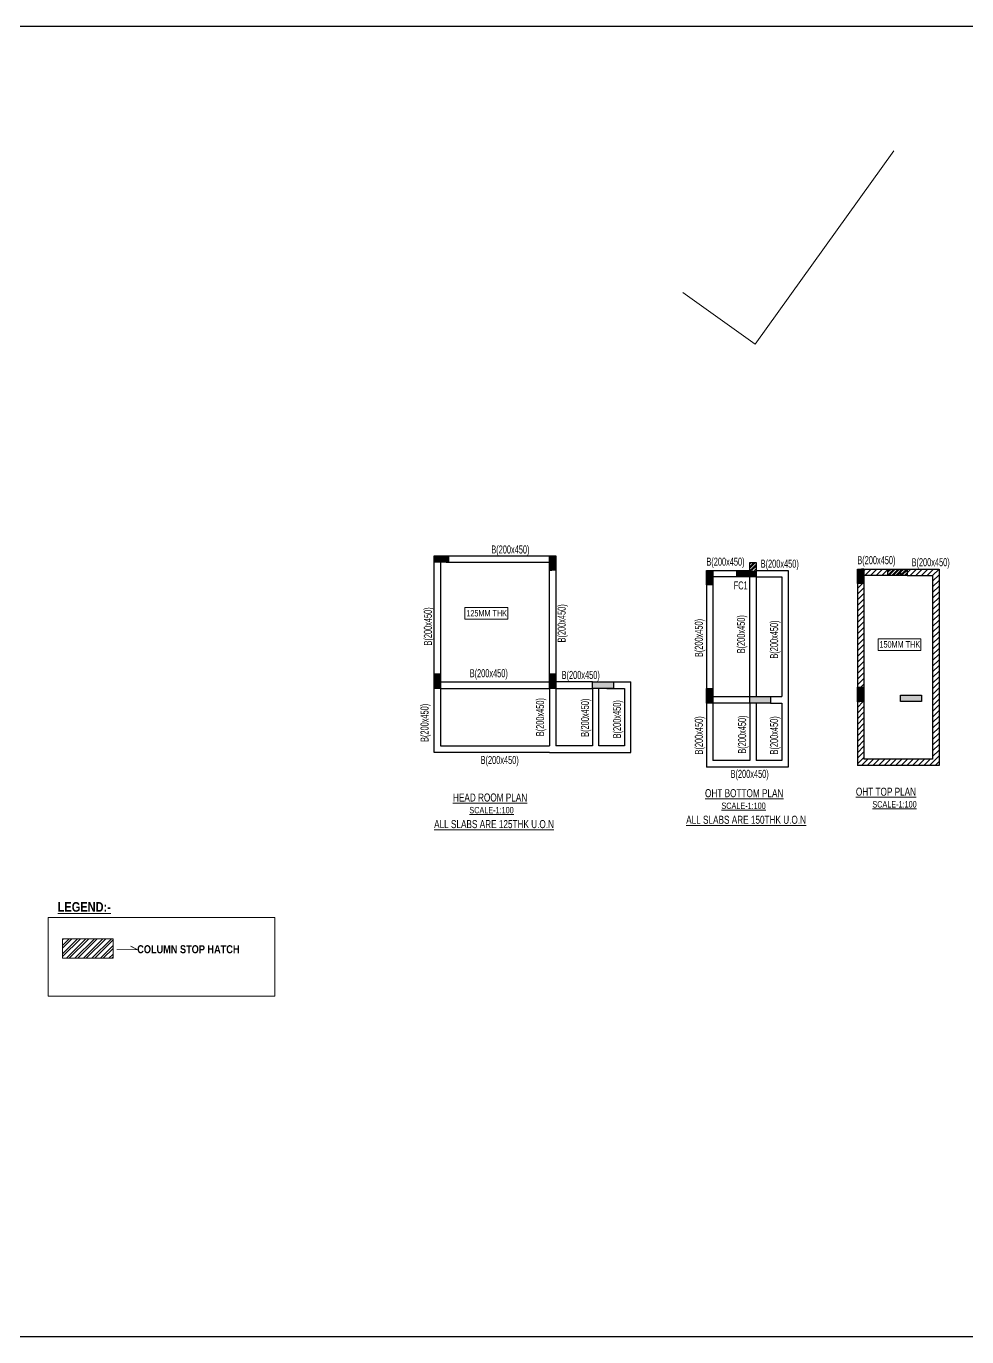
# Model space of a CAD drawing. Header units: millimetres. Extents: x 1798 to 243113, y 1193 to 150435.
# Drawn here: x 146579 to 175977, y 1193 to 42148 of the extents above; entities that cross this region are included whole.
import ezdxf

# ---------------------------------------------------------------- set-up
doc = ezdxf.new("R2010")
doc.units = ezdxf.units.MM
for name, color, linetype, lineweight in [('-S-TEXT', 6, 'Continuous', 0), ('A-OPNG-WNDW', 4, 'Continuous', 20), ('Column outline', 5, 'Continuous', 0), ('S - BEAM TXT', 30, 'Continuous', 13), ('S - SLAB TXT', 2, 'Continuous', 13)]:
    doc.layers.add(name, color=color, linetype=linetype, lineweight=lineweight)
for name, color, linetype in [('A-STAIRCASE', 32, 'Continuous'), ('A-WALL-PATT', 7, 'Continuous'), ('beam', 4, 'Continuous'), ('column', 5, 'Continuous'), ('sub title', 22, 'Continuous')]:
    doc.layers.add(name, color=color, linetype=linetype)
doc.styles.add('ARIAL', font='arial.ttf')
doc.styles.add('S - GRID TXT', font='ARIALNB.TTF')
doc.styles.add('sd', font='ARIALNB.TTF')
doc.styles.add('SOBHA', font='swisscl.ttf')
pattern_1 = [(225, (58158.48, 47352.15), (66.29126, -66.29126), []), (225, (58114.29, 47352.15), (66.29126, -66.29126), [])]
pattern_2 = [(315, (58158.48159, 47352.14627), (0.08838834765, 0.08838834765), [])]

msp = doc.modelspace()

# ---------------------------------------------------------------- hatches: boundary and pattern name
at = {"transparency": 33554559}
h = msp.add_hatch(color=8, dxfattribs=at)
h.dxf.hatch_style = 1
h.paths.add_polyline_path([(168793.3, 25137.1), (169193.3, 25137.1), (169193.3, 24937.2), (168793.3, 24937.2)])
h = msp.add_hatch(color=8, dxfattribs=at)
h.dxf.hatch_style = 1
h.paths.add_polyline_path([(169393.3, 25137.6), (169193.3, 25137.6), (169193.3, 24937.6), (169393.3, 24937.6)])
at = {"layer": 'A-WALL-PATT'}
h = msp.add_hatch(dxfattribs=at)
h.set_pattern_fill('ANSI31', color=8)
h.set_pattern_definition([(45, (78615.32881, 36101.75529), (-0.08838834765, 0.08838834765), [])])
h.paths.add_polyline_path([(159330.8, 25595.6), (159330.8, 25395.6), (159780.8, 25395.6), (159780.8, 25595.6)])
h = msp.add_hatch(dxfattribs=at)
h.set_pattern_fill('ANSI31', color=8, angle=-90)
h.set_pattern_definition([(315, (173637.04146, 109908.74599), (0.08838834765, 0.08838834765), [])])
h.paths.add_polyline_path([(163130.9, 25595.6), (162930.9, 25595.6), (162930.9, 25145.6), (163130.9, 25145.6)])
h = msp.add_hatch(dxfattribs=at)
h.set_pattern_fill('ANSI31', color=8, angle=-90)
h.set_pattern_definition([(315, (178549.45691, 109450.72069), (0.08838834765, 0.08838834765), [])])
h.paths.add_polyline_path([(168043.3, 25137.6), (167843.3, 25137.6), (167843.3, 24687.6), (168043.3, 24687.6)])
at = {"layer": 'A-WALL-PATT', "ltscale": 25}
h = msp.add_hatch(dxfattribs=at)
h.set_pattern_fill('ANSI32', color=8, scale=250, angle=180)
h.set_pattern_definition([(225, (82044.79, 35643.26), (66.29126, -66.29126), []), (225, (82000.59, 35643.26), (66.29126, -66.29126), [])])
h.paths.add_polyline_path([(169393.3, 25137.6), (169393.3, 25387.6), (169193.3, 25387.6), (169193.3, 25137.6)])
at = {"layer": 'A-WALL-PATT'}
h = msp.add_hatch(dxfattribs=at)
h.set_pattern_fill('ANSI31', color=8, scale=1000)
h.set_pattern_definition([(45, (58158.48, 47352.15), (-88.38835, 88.38835), [])])
h.paths.add_polyline_path([(175109.8, 25183.7), (174109.6, 25183.7), (174109.6, 24983.7), (174909.8, 24983.7), (174909.8, 21243.7), (174909.8, 21043.7), (174909.8, 19243.7), (172759.8, 19243.7), (172759.8, 21043.7), (172557.8, 21043.7), (172557.8, 19043.7), (175109.8, 19043.7)])
h.paths.add_polyline_path([(173509.6, 25183.2), (172759.7, 25183.7), (172759.7, 24983.3), (173509.6, 24983.3)])
h.paths.add_polyline_path([(172759.7, 24733.7), (172557.8, 24733.7), (172557.8, 21493.7), (172757.8, 21493.7)])
h = msp.add_hatch(dxfattribs=at)
h.set_pattern_fill('ANSI31', color=8, angle=-90)
h.set_pattern_definition(pattern_2)
h.paths.add_polyline_path([(172759.7, 25183.7), (172559.7, 25183.7), (172559.7, 24733.7), (172759.7, 24733.7)])
at = {"layer": 'A-WALL-PATT', "ltscale": 25}
h = msp.add_hatch(dxfattribs=at)
h.set_pattern_fill('ANSI32', color=8, scale=250, angle=180)
h.set_pattern_definition(pattern_1)
h.paths.add_polyline_path([(173509.6, 25183.2), (173909.6, 25183.2), (173909.6, 24983.3), (173509.6, 24983.3)])
h = msp.add_hatch(dxfattribs=at)
h.set_pattern_fill('ANSI32', color=8, scale=250, angle=180)
h.set_pattern_definition(pattern_1)
h.paths.add_polyline_path([(174109.6, 25183.7), (173909.6, 25183.7), (173909.6, 24983.7), (174109.6, 24983.7)])
at = {"layer": 'A-WALL-PATT'}
h = msp.add_hatch(dxfattribs=at)
h.set_pattern_fill('ANSI31', color=8, angle=90)
h.set_pattern_definition([(135, (78615.32881, 36101.75529), (-0.08838834765, -0.08838834765), [])])
h.paths.add_polyline_path([(159530.8, 21455.6), (159530.8, 21905.6), (159330.8, 21905.6), (159330.8, 21455.6)])
h = msp.add_hatch(dxfattribs=at)
h.set_pattern_fill('ANSI31', color=8, angle=90)
h.set_pattern_definition([(135, (148484.76456, -62858.10257), (-0.08838834765, -0.08838834765), [])])
h.paths.add_polyline_path([(162930.9, 21455.6), (163130.9, 21455.6), (163130.9, 21905.6), (162930.9, 21905.6)])
at = {"layer": 'A-WALL-PATT', "ltscale": 25}
h = msp.add_hatch(color=8, dxfattribs=at)
h.dxf.hatch_style = 1
h.paths.add_polyline_path([(164280.8, 21655.6), (164280.8, 21455.6), (164930.8, 21455.6), (164930.8, 21655.6)])
at = {"layer": 'A-WALL-PATT'}
h = msp.add_hatch(dxfattribs=at)
h.set_pattern_fill('ANSI31', color=8, angle=90)
h.set_pattern_definition([(135, (153397.18001, -63316.12788), (-0.08838834765, -0.08838834765), [])])
h.paths.add_polyline_path([(167843.3, 20997.6), (168043.3, 20997.6), (168043.3, 21447.6), (167843.3, 21447.6)])
h = msp.add_hatch(dxfattribs=at)
h.set_pattern_fill('ANSI31', color=8, angle=-90)
h.set_pattern_definition(pattern_2)
h.paths.add_polyline_path([(172559.7, 21043.7), (172759.7, 21043.7), (172759.7, 21493.7), (172559.7, 21493.7)])
at = {"layer": 'A-WALL-PATT', "ltscale": 25}
h = msp.add_hatch(color=8, dxfattribs=at)
h.dxf.hatch_style = 1
h.paths.add_polyline_path([(169193.2, 21197.6), (169193.2, 20997.6), (169843.2, 20997.6), (169843.2, 21197.6)])
h = msp.add_hatch(color=8, dxfattribs=at)
h.dxf.hatch_style = 1
h.paths.add_polyline_path([(173909.5, 21243.7), (173909.5, 21043.7), (174559.5, 21043.7), (174559.5, 21243.7)])
h = msp.add_hatch(dxfattribs=at)
h.set_pattern_fill('ANSI32', color=8, scale=500, angle=180)
h.set_pattern_definition([(225, (84998.82, 36272.95), (132.5825, -132.5825), []), (225, (84910.43, 36272.95), (132.5825, -132.5825), [])])
h.paths.add_polyline_path([(147711.4, 13631.7), (149292.7, 13631.7), (149292.7, 13020.7), (147711.4, 13020.7)])

# ---------------------------------------------------------------- linework, layer by layer
at = {"layer": 'A-OPNG-WNDW'}
for p, q in [((169362.5, 32210.9), (173692.7, 38253.5)), ((167106.8, 33827.3), (169362.5, 32210.9))]:
    msp.add_line(p, q, dxfattribs=at)
at = {"layer": 'A-STAIRCASE', "color": 8, "linetype": 'Continuous', "ltscale": 50}
for p, q in [((167841.5, 20997.6, 47.7), (167843.3, 20597.6, 47.7)), ((172557.8, 21043.7, 47.7), (172559.6, 20643.7, 47.7))]:
    msp.add_line(p, q, dxfattribs=at)
at = {"layer": 'beam', "color": 4}
for p, q in [((159330.8, 21905.6, -27.9), (159330.8, 25395.6, -27.9)), ((159530.8, 25395.6, -27.9), (159530.8, 21905.6, -27.9)), ((159780.8, 25595.6, -27.9), (162930.9, 25595.6, -27.9)), ((159780.8, 25395.6, -27.9), (162930.9, 25395.6, -27.9)), ((168043.3, 25137.6, 47.7), (169193.3, 25137.6, 125126.2)), ((169393.3, 25137.6), (170393.5, 25137.6)), ((170393.5, 25137.6), (170393.5, 18997.6)), ((172759.7, 25183.7, 47.7), (173909.6, 25183.7, 125126.2)), ((173509.6, 24983.3, 119567.2), (172759.7, 24983.3, 47.7)), ((174109.5, 24983.7, 119567.2), (174909.8, 24983.7)), ((174109.6, 25183.7), (175109.8, 25183.7)), ((174909.8, 24983.7), (174909.8, 21243.7)), ((175109.8, 25183.7), (175109.8, 19043.7)), ((168793.3, 24937.2, 119567.2), (168043.3, 24937.2, 47.7)), ((169193.2, 21197.6, 47.7), (169193.2, 24937.6, 47.7)), ((169393.2, 24937.6, 119567.2), (169393.2, 23097.6, 60766.1)), ((169393.2, 24937.6, 119567.2), (170193.5, 24937.6)), ((170193.5, 24937.6), (170193.5, 21197.6)), ((169393.2, 23097.6, 60766.1), (169393.2, 21197.6, 47.7)), ((159330.8, 19455.6, -27.9), (159330.8, 21455.6, -27.9)), ((159530.8, 21655.6, -27.9), (162930.9, 21655.6, -27.9)), ((159530.8, 21455.6, -27.9), (162931.5, 21455.6, 7615.5)), ((159530.8, 21455.6, -27.9), (159530.9, 19655.6, -27.9)), ((162931.5, 21456.7, 7619.7), (162930.8, 19655.6, -27.9)), ((163130.9, 21455.6, -27.9), (163129.2, 19655, -27.9)), ((164280.8, 21655.6, -27.9), (163130.8, 21655.6, -27.9)), ((163130.8, 21456.7, -27.9), (164280.8, 21455.4, -27.9)), ((164280.8, 21455.6, -27.9), (164280.1, 19655, -27.9)), ((164480.8, 19655, -27.9), (164480.8, 21455.6, -27.9)), ((164730.8, 21655.6, -27.9), (165480.6, 21655.6, -27.9)), ((164730.8, 21455.6, -27.9), (165280.6, 21455.4, -27.9)), ((165280.6, 21455.6, -27.9), (165279.9, 19655, -27.9)), ((165480.6, 19454.9, -27.9), (165480.6, 21655.6, -27.9)), ((167841.5, 20997.6, 47.7), (167841.5, 18997.6)), ((168041.5, 21197.6, 47.7), (169193.2, 21197.6, 47.7)), ((169193.2, 20997.6, 47.7), (168043.3, 20997.6, -51.9)), ((168043.5, 20997.6), (168043.5, 19197.6)), ((169193.2, 20997.6, 47.7), (169193.2, 19197.6)), ((169389.3, 20997.6, 47.7), (169389.3, 19197.6)), ((169843.2, 21197.6, 47.7), (170193.5, 21197.6, 17.3)), ((169843.2, 20997.6, 47.7), (170193.5, 20997.6, 17.3)), ((170193.5, 20997.6), (170193.5, 19197.6)), ((172557.8, 21043.7, 47.7), (172557.8, 19043.7)), ((172759.8, 21043.7), (172759.8, 19243.7)), ((174909.8, 21243.7, -119510), (174909.8, 19243.7)), ((174909.8, 21243.7, -119510), (174909.8, 21243.7, 17.3)), ((174909.8, 21043.7, -119510), (174909.8, 21043.7, 17.3)), ((162931.5, 19455.8, -27.9), (159330.8, 19455.6, -27.9)), ((159530.8, 19655.6, -27.9), (162930.8, 19655.6, -27.9)), ((162931.5, 19455.8, -27.9), (165480.6, 19454.9, -27.9)), ((164280.1, 19655, -27.9), (163129.2, 19655, -27.9)), ((164282.4, 19454.9, -27.9), (164282.4, 19455.3, -27.9)), ((165279.9, 19655, -27.9), (164480.8, 19655, -27.9)), ((170393.5, 18997.6), (167841.5, 18997.6)), ((169193.2, 19197.6), (168043.5, 19197.6)), ((170193.5, 19197.6), (169389.3, 19197.6)), ((175109.8, 19043.7), (172557.8, 19043.7)), ((173909.5, 19243.7), (172759.8, 19243.7)), ((174909.8, 19243.7), (173909.5, 19243.7))]:
    msp.add_line(p, q, dxfattribs=at)
at = {"layer": 'beam'}
for p, q in [((162929, 25145.6, -27.9), (162929, 21905.6, -27.9)), ((163130.9, 25145.6, -27.9), (163129, 21905.6, -27.9)), ((167841.5, 24687.6, 47.7), (167841.5, 21447.6, 47.7)), ((168043.3, 24687.6, 47.7), (168041.5, 21447.6, 47.7)), ((172557.8, 24733.7, 47.7), (172557.8, 21493.7, 47.7)), ((172759.7, 24733.7, 47.7), (172757.8, 21493.7, 47.7))]:
    msp.add_line(p, q, dxfattribs=at)
at = {"layer": 'beam', "color": 4}
msp.add_lwpolyline([(201385.5, 1192.9), (1797.5, 1192.9), (1797.5, 42147.9), (201385.5, 42147.9)], close=True, dxfattribs=at)
at = {"layer": 'column'}
for points, elevation in [([(159330.8, 25595.6), (159780.8, 25595.6), (159780.8, 25395.6), (159330.8, 25395.6)], -27.9), ([(163130.9, 25595.6), (163130.9, 25145.6), (162930.9, 25145.6), (162930.9, 25595.6)], -27.9), ([(168043.3, 25137.6), (168043.3, 24687.6), (167843.3, 24687.6), (167843.3, 25137.6)], 47.7), ([(168793.3, 25137.1), (169193.3, 25137.1), (169193.3, 24937.2), (168793.3, 24937.2)], 119567.2), ([(169193.3, 24937.6), (169193.3, 25387.6), (169393.3, 25387.6), (169393.3, 24937.6)], 119567.2), ([(172759.7, 25183.7), (172759.7, 24733.7), (172559.7, 24733.7), (172559.7, 25183.7)], 47.7), ([(173509.6, 25183.2), (173909.6, 25183.2), (173909.6, 24983.3), (173509.6, 24983.3)], 119567.2), ([(173909.6, 24983.7), (173909.6, 25183.7), (174109.6, 25183.7), (174109.6, 24983.7)], 119567.2), ([(159330.8, 21455.6), (159330.8, 21905.6), (159530.8, 21905.6), (159530.8, 21455.6)], -27.9), ([(162930.9, 21455.6), (162930.9, 21905.6), (163130.9, 21905.6), (163130.9, 21455.6)], -27.9), ([(164280.8, 21655.6), (164930.8, 21655.6), (164930.8, 21455.6), (164280.8, 21455.6)], -27.9), ([(167843.3, 20997.6), (167843.3, 21447.6), (168043.3, 21447.6), (168043.3, 20997.6)], 47.7), ([(172559.7, 21043.7), (172559.7, 21493.7), (172759.7, 21493.7), (172759.7, 21043.7)], 47.7), ([(169193.2, 21197.6), (169843.2, 21197.6), (169843.2, 20997.6), (169193.2, 20997.6)], 47.7), ([(173909.5, 21243.7), (174559.5, 21243.7), (174559.5, 21043.7), (173909.5, 21043.7)], 47.7)]:
    msp.add_lwpolyline(points, close=True, dxfattribs=dict(at, elevation=elevation))
at = {"layer": 'Column outline', "elevation": -27.9}
for points in [[(147261.8, 14294.1), (154349.9, 14294.1), (154349.9, 11837.4), (147261.8, 11837.4)], [(147711.4, 13631.7), (149292.7, 13631.7), (149292.7, 13020.7), (147711.4, 13020.7)]]:
    msp.add_lwpolyline(points, close=True, dxfattribs=at)
at = {"layer": 'S - SLAB TXT', "color": 9, "elevation": 78.2}
for points in [[(160290.3, 23615.1), (161628.8, 23615.1), (161628.8, 23979.7), (160290.3, 23979.7)], [(173202.3, 22642.8), (174540.8, 22642.8), (174540.8, 23007.3), (173202.3, 23007.3)]]:
    msp.add_lwpolyline(points, close=True, dxfattribs=at)
at = {"layer": 'sub title', "color": 4, "const_width": 25, "elevation": -27.9}
msp.add_lwpolyline([(149410.4, 13287.4), (150053.4, 13287.4), (149837.4, 13405.4)], dxfattribs=at)

# ---------------------------------------------------------------- texts
at = {"layer": '-S-TEXT', "linetype": 'Continuous', "ltscale": 150000, "attachment_point": 1, "style": 'ARIAL'}
for s, width, insert, char_height in [('{\\fSwis721 LtCn BT|b0|i0|c0|p34;\\LHEAD ROOM PLAN}', 5325.731, (159917.6, 18169.7, -119547.4), 250), ('{\\fSwis721 LtCn BT|b0|i0|c0|p34;\\LOHT BOTTOM PLAN}', 5325.731, (167795.2, 18305.3, -119547.4), 250), ('{\\fSwis721 LtCn BT|b0|i0|c0|p34;\\LOHT TOP PLAN}', 5325.731, (172511.5, 18351.4, -119547.4), 250), ('{\\fSwis721 LtCn BT|b0|i0|c0|p34;\\LSCALE-1:100}', 1300.427, (160431.2, 17751, -27.9), 200), ('{\\fSwis721 LtCn BT|b0|i0|c0|p34;\\LSCALE-1:100}', 1300.427, (168308.8, 17886.6, -27.9), 200), ('{\\fSwis721 LtCn BT|b0|i0|c0|p34;\\LSCALE-1:100}', 1300.427, (173025.2, 17932.7, -27.9), 200)]:
    msp.add_mtext_dynamic_manual_height_columns(s, width=width, gutter_width=250, heights=[0], dxfattribs=dict(at, insert=insert, char_height=char_height))
at = {"layer": '-S-TEXT', "linetype": 'Continuous', "ltscale": 150000, "char_height": 250, "width": 3743.653, "attachment_point": 1, "style": 'ARIAL'}
for s, insert in [('{\\fSwis721 LtCn BT|b0|i0|c0|p34;\\LALL SLABS ARE 125THK U.O.N}', (159328.4, 17339.2, -27.9)), ('{\\fSwis721 LtCn BT|b0|i0|c0|p34;\\LALL SLABS ARE 150THK U.O.N}', (167206, 17474.7, -27.9))]:
    msp.add_mtext(s, dxfattribs=dict(at, insert=insert))
at = {"layer": 'S - BEAM TXT', "char_height": 250, "attachment_point": 8, "style": 'S - GRID TXT'}
for s, insert in [('{\\fSwis721 LtCn BT|b0|i0|c0|p34;\\W0.9;B(200x450)}', (161711.8, 25595.6, 38191.4)), ('{\\fSwis721 LtCn BT|b0|i0|c0|p34;\\W0.9;B(200x450)}', (168434.9, 25215.2, 38294.8)), ('{\\fSwis721 LtCn BT|b0|i0|c0|p34;\\W0.9;B(200x450)}', (170130.6, 25151.4, 38294.8)), ('{\\fSwis721 LtCn BT|b0|i0|c0|p34;\\W0.9;B(200x450)}', (173151.2, 25261.3, 38294.8)), ('{\\fSwis721 LtCn BT|b0|i0|c0|p34;\\W0.9;B(200x450)}', (174847, 25197.5, 38294.8)), ('{\\fSwis721 LtCn BT|b0|i0|c0|p34;\\W0.9;FC1}', (168910.5, 24545, 2041.3)), ('{\\fSwis721 LtCn BT|b0|i0|c0|p34;\\W0.9;B(200x450)}', (161036.2, 21728.7, -27.9)), ('{\\fSwis721 LtCn BT|b0|i0|c0|p34;\\W0.9;B(200x450)}', (163910.1, 21675.4, -27.9)), ('{\\fSwis721 LtCn BT|b0|i0|c0|p34;\\W0.9;B(200x450)}', (161377.5, 19018.4, -27.9)), ('{\\fSwis721 LtCn BT|b0|i0|c0|p34;\\W0.9;B(200x450)}', (169190.5, 18584, 47.7))]:
    msp.add_mtext(s, dxfattribs=dict(at, insert=insert))
at = {"layer": 'S - BEAM TXT', "char_height": 250, "attachment_point": 8, "rotation": 90, "style": 'S - GRID TXT'}
for insert in [(159333.8, 23391.6, -94873.6), (163513.3, 23487.1, -27.9), (167802.5, 23029.1, 47.7), (169121.7, 23147.5, 29177.1), (170154.5, 22981.8, 22), (159229.4, 20377.6, 47.7), (162839.7, 20556.3, 47.7), (164243, 20538.2, 47.7), (165242.8, 20489.3, 47.7), (167802.5, 19986.6, 47.7), (169154.2, 20011.8, 45.9), (170154.5, 19986.6, 22)]:
    msp.add_mtext('{\\fSwis721 LtCn BT|b0|i0|c0|p34;\\W0.9;B(200x450)}', dxfattribs=dict(at, insert=insert))
at = {"layer": 'S - SLAB TXT', "linetype": 'Continuous', "ltscale": 150000, "char_height": 200, "width": 1287.966, "attachment_point": 1, "rotation": 0.01072, "style": 'SOBHA'}
for s, insert in [('125MM THK.', (160335.5, 23903.3, 78.2)), ('150MM THK.', (173247.5, 22930.9, 78.2))]:
    msp.add_mtext(s, dxfattribs=dict(at, insert=insert))
at = {"layer": 'sub title', "color": 4, "lineweight": 18, "style": 'sd'}
msp.add_text('%%ULEGEND:-', height=300, dxfattribs=at).set_placement((147563.5, 14476.4, -27.9))
at = {"layer": 'sub title', "color": 4, "style": 'sd'}
msp.add_text('COLUMN STOP HATCH', height=250, dxfattribs=at).set_placement((150048.9, 13179.3, -27.9))

doc.saveas('drawing.dxf')
